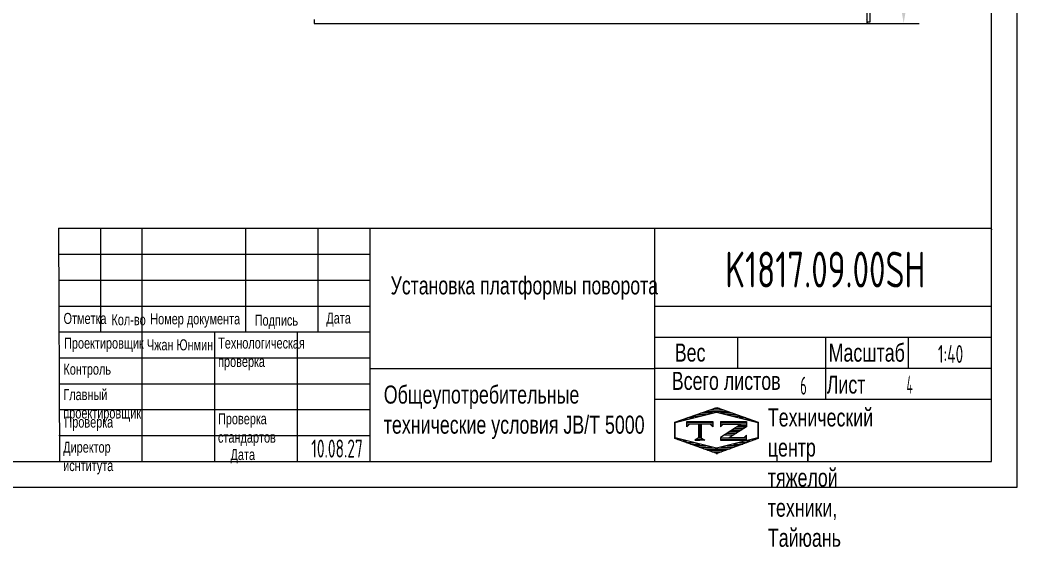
# Model space of a CAD drawing. Header units: millimetres. Extents: x 0 to 16800, y -469 to 11880.
# Drawn here: x 9001 to 16800, y -469 to 3652 of the extents above; entities that cross this region are included whole.
import ezdxf
from ezdxf.enums import TextEntityAlignment as Align

# ---------------------------------------------------------------- set-up
doc = ezdxf.new("R2010")
doc.units = ezdxf.units.MM
doc.header["$LTSCALE"] = 400
doc.linetypes.add('G', pattern=[2, 1.25, -0.25, 0.25, -0.25])
for name, color, linetype in [('01', 7, 'Continuous'), ('02', 1, 'Continuous'), ('05', 142, 'G'), ('08', 1, 'Continuous'), ('11', 3, 'Continuous'), ('THICK', 7, 'Continuous')]:
    doc.layers.add(name, color=color, linetype=linetype)
doc.styles.get("Standard").update_dxf_attribs({"font": 'isocp', "width": 0.707, "bigfont": 'intecad.shx'})
doc.dimstyles.new('INTE', dxfattribs={"dimscale": 40, "dimtxt": 3.5, "dimasz": 3, "dimexe": 3, "dimexo": 0, "dimgap": 1, "dimtad": 1, "dimdec": 1, "dimdsep": 46, "dimtxsty": 'Standard', "dimcen": 0, "dimclrd": 1, "dimclre": 1, "dimclrt": 3, "dimaunit": 1, "dimadec": 0, "dimazin": 0, "dimtfac": 1, "dimtmove": 0, "dimatfit": 0, "dimfxl": 1, "dimarcsym": 0})

# ---------------------------------------------------------------- blocks, each defined once
blk = doc.blocks.new('EEERREW')
h = blk.add_hatch(color=256)
h.paths.add_polyline_path([(4307.5, 39371.6), (4307.5, 39361.6), (4317.5, 39361.6)])
h.paths.add_polyline_path([(4307.5, 39342.6), (4297.5, 39342.6), (4307.5, 39332.6)])
for p, q in [((4282.5, 39342.6), (4282.5, 40922.6)), ((4307.5, 39329.6), (4307.5, 40922.6)), ((4307.5, 39342.6), (4282.5, 39342.6)), ((4307.5, 39332.6), (4297.5, 39342.6)), ((8631.5, 39329.6), (4307.5, 39329.6)), ((8631.5, 39361.6), (8631.5, 39329.6))]:
    blk.add_line(p, q)
blk = doc.blocks.new('*D170')
at = {"layer": '08', "color": 1, "lineweight": -2, "ltscale": 2}
for p, q in [((15769.8, 5249.3), (16033.1, 5249.3)), ((15913.1, 5129.3), (15913.1, 3744.3)), ((15626.6, 3624.3), (16033.1, 3624.3))]:
    blk.add_line(p, q, dxfattribs=at)
at = {"layer": '08', "color": 1, "ltscale": 2}
for points in [[(15893.1, 5129.3), (15933.1, 5129.3), (15913.1, 5249.3)], [(15893.1, 3744.3), (15933.1, 3744.3), (15913.1, 3624.3)]]:
    blk.add_solid(points, dxfattribs=at)
at = {"layer": 'Defpoints', "color": 0, "ltscale": 2}
for p in [(15769.8, 5249.3), (15626.6, 3624.3), (15913.1, 3624.3)]:
    blk.add_point(p, dxfattribs=at)
at = {"layer": '08', "color": 3, "ltscale": 2, "insert": (15803.1, 4436.8), "char_height": 140, "attachment_point": 5, "rotation": 90}
blk.add_mtext('1625', dxfattribs=at)
blk = doc.blocks.new('*U215')
at = {"layer": '01'}
for points in [[(415, 5), (415, 292)], [(25, 5), (415, 5)]]:
    blk.add_lwpolyline(points, dxfattribs=at)
at = {"layer": '02'}
for points in [[(420, 0), (420, 297)], [(0, 0), (420, 0)]]:
    blk.add_lwpolyline(points, dxfattribs=at)
blk = doc.blocks.new('*X219')
at = {"color": 0}
for p, q in [((127.06, 7.8), (132.06, 7.8)), ((127.06, 7.5), (132.06, 7.5)), ((127.06, 7.2), (127.32, 7.2)), ((128.77, 6), (130.57, 6)), ((129.23, 6.3), (131.04, 6.3)), ((129.7, 6.6), (131.51, 6.6)), ((130.16, 6.9), (131.98, 6.9)), ((130.62, 7.2), (132.06, 7.2)), ((127.84, 5.4), (129.64, 5.4)), ((128.3, 5.7), (130.1, 5.7))]:
    blk.add_line(p, q, dxfattribs=at)
blk = doc.blocks.new('*X220')
at = {"color": 0}
for p, q in [((127.06, 4.8), (132.06, 4.8)), ((127.06, 4.5), (132.06, 4.5)), ((131.84, 5.1), (132.06, 5.1))]:
    blk.add_line(p, q, dxfattribs=at)
blk = doc.blocks.new('*X218')
at = {"color": 0}
for p, q in [((122.34, 4.5), (123.72, 4.5)), ((122.82, 4.8), (123.24, 4.8))]:
    blk.add_line(p, q, dxfattribs=at)
blk = doc.blocks.new('*X217')
at = {"color": 0}
for p, q in [((120.53, 7.8), (125.53, 7.8)), ((120.53, 7.5), (125.53, 7.5)), ((120.53, 7.2), (120.79, 7.2)), ((125.27, 7.2), (125.53, 7.2))]:
    blk.add_line(p, q, dxfattribs=at)
blk = doc.blocks.new('*X216')
at = {"color": 0}
for p, q in [((124.1, 9.9), (128.52, 9.9)), ((124.97, 10.2), (127.67, 10.2)), ((125.83, 10.5), (126.82, 10.5)), ((118.22, 7.8), (118.32, 7.8)), ((118.94, 8.1), (119.52, 8.1)), ((119.8, 8.4), (120.72, 8.4)), ((120.66, 8.7), (121.92, 8.7)), ((121.52, 9), (123.12, 9)), ((122.38, 9.3), (124.32, 9.3)), ((123.24, 9.6), (125.52, 9.6)), ((127.02, 9.6), (129.37, 9.6)), ((128.22, 9.3), (130.22, 9.3)), ((129.42, 9), (131.07, 9)), ((130.62, 8.7), (131.92, 8.7)), ((131.82, 8.4), (132.77, 8.4)), ((133.02, 8.1), (133.62, 8.1)), ((134.22, 7.8), (134.32, 7.8)), ((118.22, 7.5), (118.27, 7.5)), ((118.22, 7.2), (118.27, 7.2)), ((118.22, 6.9), (118.27, 6.9)), ((118.22, 6.6), (118.27, 6.6)), ((118.22, 6.3), (118.27, 6.3)), ((118.22, 6), (118.27, 6)), ((134.27, 7.5), (134.32, 7.5)), ((134.27, 7.2), (134.32, 7.2)), ((134.27, 6.9), (134.32, 6.9)), ((134.27, 6.6), (134.32, 6.6)), ((134.27, 6.3), (134.32, 6.3)), ((134.27, 6), (134.32, 6)), ((118.22, 5.7), (118.27, 5.7)), ((118.22, 5.4), (118.27, 5.4)), ((118.22, 5.1), (118.27, 5.1)), ((118.22, 4.8), (118.27, 4.8)), ((118.79, 4.5), (119.42, 4.5)), ((119.61, 4.2), (120.62, 4.2)), ((120.43, 3.9), (121.82, 3.9)), ((130.72, 3.9), (132.14, 3.9)), ((131.92, 4.2), (132.95, 4.2)), ((133.12, 4.5), (133.76, 4.5)), ((134.27, 5.7), (134.32, 5.7)), ((134.27, 5.4), (134.32, 5.4)), ((134.27, 5.1), (134.32, 5.1)), ((134.27, 4.8), (134.32, 4.8)), ((121.26, 3.6), (123.02, 3.6)), ((122.08, 3.3), (124.22, 3.3)), ((122.91, 3), (125.42, 3)), ((123.73, 2.7), (128.89, 2.7)), ((124.55, 2.4), (128.07, 2.4)), ((125.38, 2.1), (127.26, 2.1)), ((127.12, 3), (129.7, 3)), ((128.32, 3.3), (130.51, 3.3)), ((129.52, 3.6), (131.32, 3.6)), ((126.2, 1.8), (126.45, 1.8))]:
    blk.add_line(p, q, dxfattribs=at)

msp = doc.modelspace()

# ---------------------------------------------------------------- linework, layer by layer
at = {"layer": '01'}
msp.add_point((16600, 2013.67), dxfattribs=at)
at = {"layer": 'THICK'}
for p, q in [((9303.7, 2022.69), (9309.22, 200)), ((9303.7, 2022.69), (16600, 2022.69)), ((9633.15, 2021.81), (9633.15, 2022.69)), ((9633.26, 1212.61), (9633.26, 2022.69)), ((9957.29, 200), (9957.29, 2022.69)), ((10767.38, 1212.61), (10767.38, 2022.69)), ((11334.44, 1212.61), (11334.44, 2022.69)), ((11739.48, 200), (11739.48, 2022.69)), ((13967.22, 200), (13967.22, 2022.69)), ((16600, 200), (16600, 2022.69)), ((9309.22, 1415.13), (11739.48, 1415.13)), ((13967.22, 1415.13), (16600, 1415.13)), ((9309.22, 1212.61), (11739.48, 1212.61)), ((10524.35, 200), (10524.35, 1212.61)), ((11172.42, 200), (11172.42, 1212.61)), ((13967.22, 1172.1), (16600, 1172.1)), ((14615.29, 929.08), (14615.29, 1172.1)), ((15303.86, 686.05), (15303.86, 1172.1)), ((15951.93, 929.08), (15951.93, 1172.1)), ((11739.48, 925.57), (13967.22, 925.57)), ((13967.22, 929.08), (16600, 929.08)), ((13967.22, 686.05), (16600, 686.05)), ((9309.22, 200), (16600, 200))]:
    msp.add_line(p, q, dxfattribs=at)
at = {"layer": 'THICK', "color": 3}
for p, q in [((9309.22, 1820.17), (11739.48, 1820.17)), ((9309.22, 1617.65), (11739.48, 1617.65)), ((9309.22, 1010.09), (11739.48, 1010.09)), ((9309.22, 807.56), (11739.48, 807.56)), ((9309.22, 605.04), (11739.48, 605.04)), ((14123.25, 508.08), (14451.53, 622.42)), ((14125.38, 505.5), (14449.41, 586.51)), ((14449.41, 586.51), (14773.45, 505.5)), ((14451.53, 622.42), (14775.56, 508.08)), ((14123.25, 380.74), (14123.25, 508.08)), ((14125.38, 383.99), (14125.38, 505.5)), ((14216.88, 471.35), (14216.88, 511.86)), ((14216.88, 511.86), (14419.4, 511.86)), ((14237.13, 491.6), (14216.88, 471.35)), ((14399.15, 491.6), (14237.13, 491.6)), ((14309.27, 491.8), (14309.27, 380.7)), ((14318.13, 491.8), (14318.13, 380.7)), ((14328.26, 491.8), (14328.26, 380.7)), ((14419.4, 471.35), (14399.15, 491.6)), ((14419.4, 511.86), (14419.4, 471.35)), ((14481.41, 511.86), (14481.41, 471.35)), ((14481.41, 511.86), (14683.93, 511.86)), ((14481.41, 471.35), (14501.66, 491.6)), ((14640.89, 491.6), (14481.41, 388.42)), ((14501.66, 491.6), (14640.89, 491.6)), ((14683.93, 471.74), (14580.17, 405.34)), ((14683.93, 511.86), (14683.93, 471.35)), ((14773.45, 505.5), (14773.45, 383.99)), ((14775.56, 508.08), (14775.56, 380.74)), ((9309.22, 402.52), (11739.48, 402.52)), ((14318.13, 389.96), (14278.9, 365.27)), ((14318.13, 389.96), (14357.37, 365.27)), ((14580.17, 405.34), (14549.22, 385.52)), ((14683.93, 405.78), (14663.68, 385.52)), ((14683.93, 365.27), (14683.93, 405.78)), ((14451.53, 261.2), (14123.25, 380.74)), ((14449.41, 302.98), (14125.38, 383.99)), ((14278.9, 365.27), (14318.13, 365.27)), ((14357.37, 365.27), (14318.13, 365.27)), ((14773.45, 383.99), (14449.41, 302.98)), ((14775.56, 380.74), (14451.53, 261.2)), ((14481.41, 388.42), (14481.41, 365.27)), ((14481.41, 365.27), (14683.93, 365.27)), ((14663.68, 385.52), (14549.22, 385.52))]:
    msp.add_line(p, q, dxfattribs=at)
for p in [(9309.22, 402.52), (9309.22, 200)]:
    msp.add_point(p, dxfattribs=at)

# ---------------------------------------------------------------- block references
at = {"layer": '01', "color": 7, "linetype": 'Continuous', "ltscale": 2, "xscale": -1}
msp.add_blockref('EEERREW', (19934.11, -35705.36), dxfattribs=at)
at = {"layer": '02', "xscale": 40, "yscale": 40, "zscale": 40}
msp.add_blockref('*U215', (0, 0), dxfattribs=at)
at = {"layer": 'THICK', "color": 3, "xscale": 40.50430944286018, "yscale": 40.50430944285745, "zscale": 40.50430944286003}
for name in ['*X216', '*X217', '*X219', '*X220', '*X218']:
    msp.add_blockref(name, (9334.84, 190.1), dxfattribs=at)

# ---------------------------------------------------------------- texts
at = {"layer": '01', "attachment_point": 1}
for s, insert, char_height in [('{\\fArial|b0|i0|c204|p34;Отметка}', (9342.3, 1361.17), 86.3654), ('{\\fArial|b0|i0|c204|p34;Кол-во}', (9716.84, 1351.23), 86.3654), ('{\\fArial|b0|i0|c204|p34;Номер документа}', (10020.22, 1357.88), 86.3654), ('{\\fArial|b0|i0|c204|p34;Подпись}', (10837.14, 1347.92), 86.3654), ('{\\fArial|b0|i0|c204|p34;Дата}', (11397.3, 1364.48), 86.3654), ('{\\fArial|b0|i0|c204|p34;Проектировщик}', (9346.1, 1168.25), 86.3654), ('{\\fArial|b0|i0|c204|p34;\\C3;Чжан Юнмин}', (9993.72, 1154.98), 86.3654), ('{\\fArial|b0|i0|c204|p34;Технологическая\\Pпроверка}', (10550.89, 1168.9), 86.3654), ('{\\fArial|b0|i0|c204|p34;Вес}', (14122.8, 1121.81), 141.0636), ('{\\fArial|b0|i0|c204|p34;Контроль}', (9341.14, 964.82), 86.3654), ('{\\fArial|b0|i0|c204|p34;Главный\\Pпроектировщик}', (9340.38, 766.04), 86.3654), ('{\\fArial|b0|i0|c204|p34;Проверка}', (9348.82, 551.24), 86.3654), ('{\\fArial|b0|i0|c204|p34;Проверка\\Pстандартов}', (10550.06, 576.9), 86.3654), ('{\\fArial|b0|i0|c204|p34;Директор\\Pиснтитута}', (9339.05, 355.02), 86.3654), ('{\\fArial|b0|i0|c204|p34;Дата}', (10648.19, 297.29), 86.3654)]:
    msp.add_mtext(s, dxfattribs=dict(at, insert=insert, char_height=char_height))
at = {"layer": '01', "insert": (14850.79, 614.46), "char_height": 141.0636, "width": 6.629, "attachment_point": 1}
msp.add_mtext('{\\fArial|b0|i0|c204|p34;Технический центр\\Pтяжелой техники, Тайюань}', dxfattribs=at)
at = {"layer": '02', "insert": (11900.17, 1646.12), "char_height": 140, "attachment_point": 1}
msp.add_mtext('{\\fArial|b0|i0|c204|p34;\\C3;Установка платформы поворота}', dxfattribs=at)
at = {"layer": '05', "char_height": 141.12, "attachment_point": 1}
for s, insert in [('{\\fArial|b0|i0|c204|p34;\\C0;Масштаб}', (15326.13, 1121.14)), ('{\\fArial|b0|i0|c204|p34;\\C0;Всего листов}', (14099.5, 900.55)), ('{\\fArial|b0|i0|c204|p34;\\C0;Лист}', (15311.14, 871.89)), ('{\\fArial|b0|i0|c204|p34;\\C0;Общеупотребительные\\Pтехнические условия \\fArial|b0|i0|c0|p34;JB/T 5000}', (11846.84, 793.41))]:
    msp.add_mtext(s, dxfattribs=dict(at, insert=insert))
at = {"layer": '11'}
for s, height, width, p, p2 in [('K1817.09.00SH', 280, 0.69384, (14517.22, 1560), (16082.78, 1560)), ('1:40', 140, 0.657692, (16180.98, 970), (16379.02, 970)), ('6', 140, 0.600695, (15104.84, 722.43), (15155.26, 722.43)), ('4', 140, 0.543846, (15935.25, 730), (15984.75, 730)), ('10.08.27', 141.064, 0.642055, (11279.89, 230.23), (11682.93, 230.23))]:
    msp.add_text(s, height=height, dxfattribs=dict(at, width=width)).set_placement(p, p2, align=Align.FIT)

# ---------------------------------------------------------------- dimensions: what is measured, and where the dimension line sits
at = {"layer": '08', "ltscale": 2}
dim = msp.add_linear_dim(base=(15913.07, 3624.26), p1=(15769.77, 5249.26), p2=(15626.6, 3624.26), angle=90, dimstyle='INTE', dxfattribs=at)
dim.commit()
dim.dimension.update_dxf_attribs({"geometry": '*D170', "text_midpoint": (15803.06, 4436.76)})

doc.saveas('drawing.dxf')
